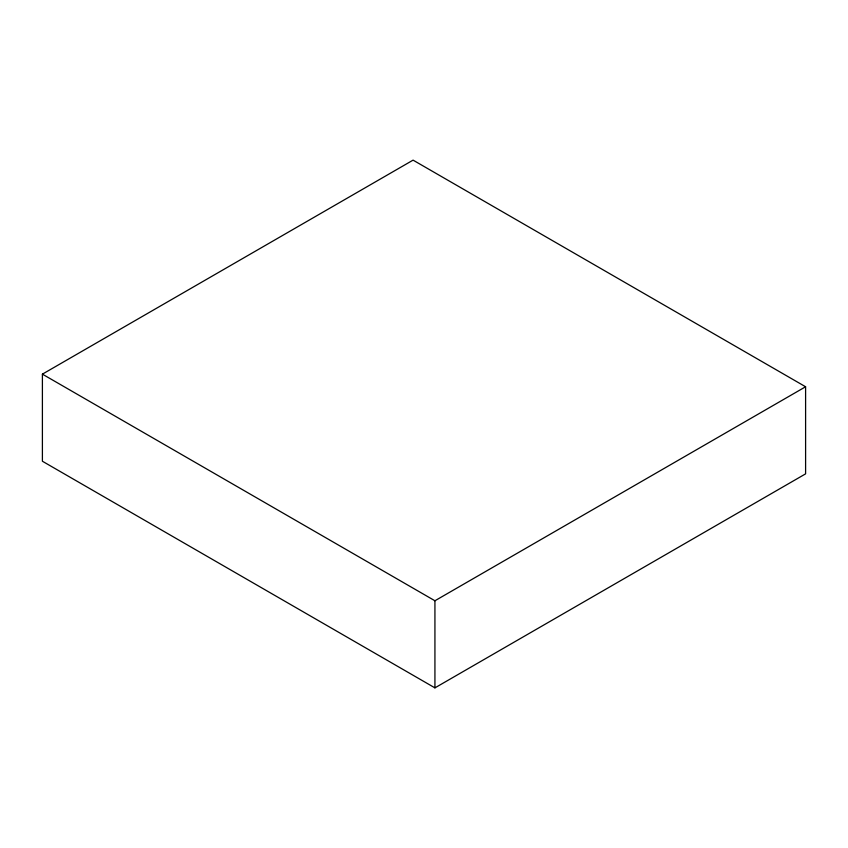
<?xml version="1.0" encoding="UTF-8"?>
<svg xmlns="http://www.w3.org/2000/svg" width="848" height="848" viewBox="0 0 848 848"><rect width="100%" height="100%" fill="white"/><g stroke="black" fill="none" stroke-linecap="round" stroke-linejoin="round"><path stroke-width="1.27" d="M42.4 374.148L413.071 160.134L805.6 386.762L805.6 473.852L434.929 687.866L42.4 461.238L42.4 374.148L434.929 600.766L805.6 386.762M434.929 600.766L434.929 687.866"/></g></svg>
